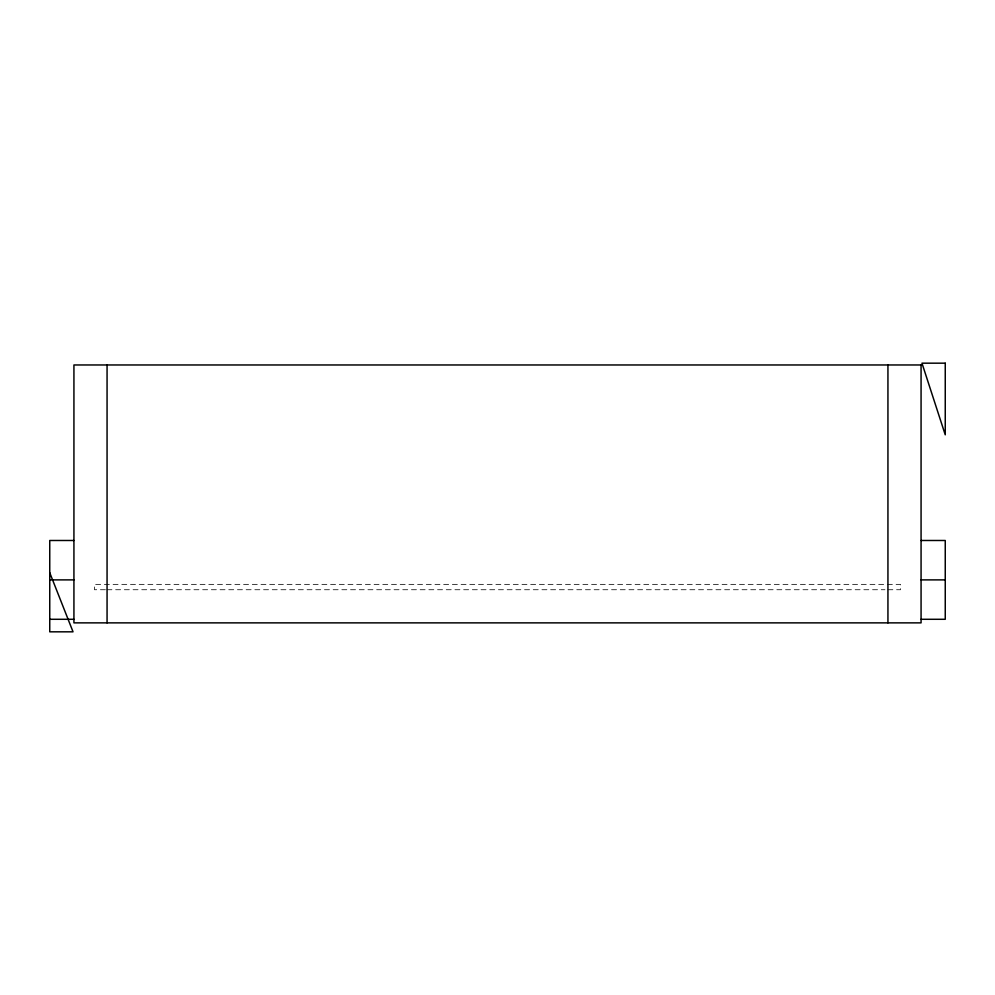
<?xml version="1.0" encoding="UTF-8"?>
<svg xmlns="http://www.w3.org/2000/svg" width="995" height="995" viewBox="0 0 995 995"><rect width="100%" height="100%" fill="white"/><g stroke="black" fill="none" stroke-linecap="round" stroke-linejoin="round"><path stroke-width="0.75" stroke-dasharray="4.97 3.73" d="M105.395 589.736L94.525 589.736L94.525 584.363L900.475 584.363L900.475 589.736L886.495 589.736M106.95 589.736L884.941 589.736"/><path stroke-width="1.49" d="M73.928 540.484L49.75 540.484L49.75 631.825L73.033 631.825L49.75 572.722M921.071 540.484L945.25 540.484L945.25 619.288L921.071 619.288M49.75 579.886L73.928 579.886M921.071 579.886L945.25 579.886M49.75 619.288L73.928 619.288M887.938 364.966L887.938 622.87M107.062 364.966L107.062 622.87M945.25 363.175L921.967 363.175L945.25 434.815L945.25 363.175M921.071 364.966L73.928 364.966L73.928 622.87L921.071 622.87L921.071 364.966"/></g></svg>
